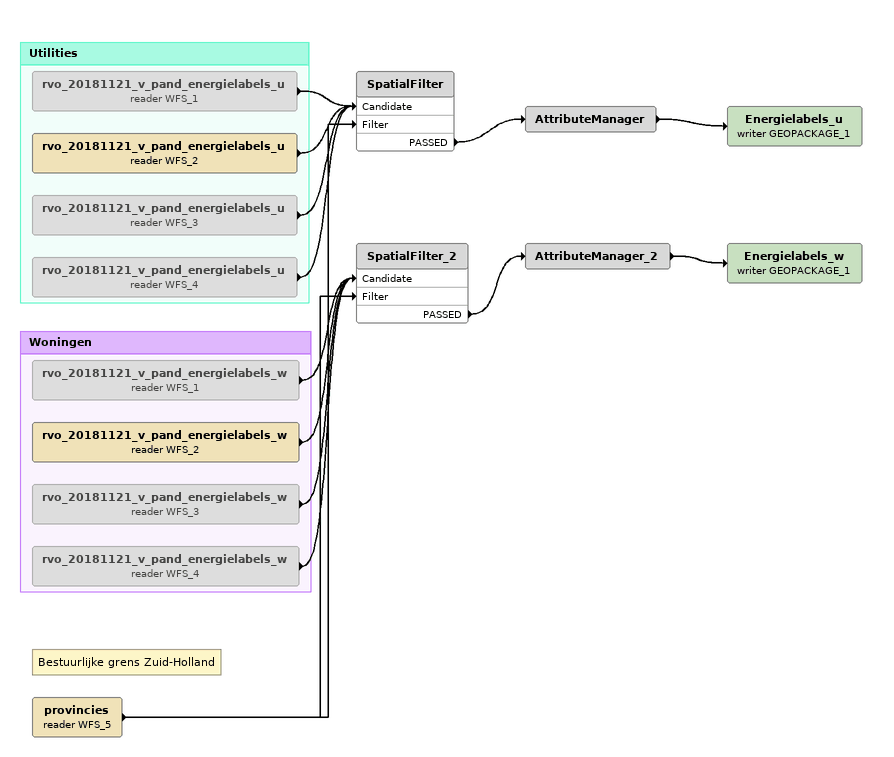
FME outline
Note: Bestuurlijke grens Zuid-Holland
provincies (reader WFS_5)
    -> SpatialFilter [Filter]
    -> SpatialFilter_2 [Filter]
SpatialFilter
    PASSED -> AttributeManager
AttributeManager
    -> Energielabels_u (writer GEOPACKAGE_1)
Energielabels_u (writer GEOPACKAGE_1)
SpatialFilter_2
    PASSED -> AttributeManager_2
AttributeManager_2
    -> Energielabels_w (writer GEOPACKAGE_1)
Energielabels_w (writer GEOPACKAGE_1)

Bookmark: Utilities
rvo_20181121_v_pand_energielabels_u (reader WFS_3) [off]
    -> SpatialFilter [Candidate]
rvo_20181121_v_pand_energielabels_u (reader WFS_4) [off]
    -> SpatialFilter [Candidate]
rvo_20181121_v_pand_energielabels_u (reader WFS_1) [off]
    -> SpatialFilter [Candidate]
rvo_20181121_v_pand_energielabels_u (reader WFS_2)
    -> SpatialFilter [Candidate]

Bookmark: Woningen
rvo_20181121_v_pand_energielabels_w (reader WFS_3) [off]
    -> SpatialFilter_2 [Candidate]
rvo_20181121_v_pand_energielabels_w (reader WFS_4) [off]
    -> SpatialFilter_2 [Candidate]
rvo_20181121_v_pand_energielabels_w (reader WFS_1) [off]
    -> SpatialFilter_2 [Candidate]
rvo_20181121_v_pand_energielabels_w (reader WFS_2)
    -> SpatialFilter_2 [Candidate]
